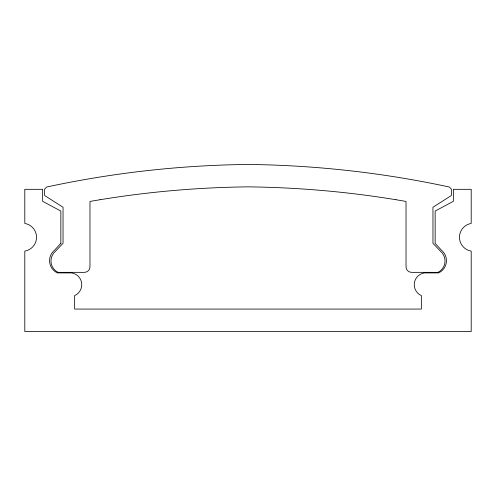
<?xml version="1.0" encoding="UTF-8"?>
<svg xmlns="http://www.w3.org/2000/svg" width="496" height="496" viewBox="0 0 496 496"><rect width="100%" height="100%" fill="white"/><g stroke="black" fill="none" stroke-linecap="round" stroke-linejoin="round"><path stroke-width="0.74" d="M100.093 199.702L89.981 201.438L89.981 266.278A5.617 5.617 0 0 1 84.382 272.347L58.038 272.347A12.679 12.679 0 0 1 55.335 251.41L63.042 243.288L63.042 207.247L44.615 195.505L44.615 189.156L46.624 187.035A1008.232 1008.232 0 0 1 248 164.455A1008.232 1008.232 0 0 1 449.376 187.035L451.385 189.156L451.385 195.505L432.958 207.247L432.958 243.288L440.665 251.41A12.679 12.679 0 0 1 437.962 272.347L411.618 272.347A5.617 5.617 0 0 1 406.019 266.278L406.019 201.438L395.907 199.702M395.907 199.708A984.913 984.913 0 0 0 248 186.856A984.913 984.913 0 0 0 100.093 199.708M60.847 243.362L54.436 250.3A13.442 13.442 0 0 0 57.437 272.912L71.486 272.912A11.898 11.898 0 0 1 74.642 295.597L74.642 309.07L421.358 309.07L421.358 295.597A11.898 11.898 0 0 1 424.514 272.912L438.563 272.912A13.442 13.442 0 0 0 441.564 250.3L435.153 243.362L435.153 211.073L453.363 201.295L453.363 189.317L471.2 189.317L471.2 223.448A14.024 14.024 0 0 0 471.2 251.119L471.2 331.545L24.8 331.545L24.8 251.119A14.024 14.024 0 0 0 24.8 223.448L24.8 189.317L42.637 189.317L42.637 201.295L60.847 211.073L60.847 243.362"/></g></svg>
